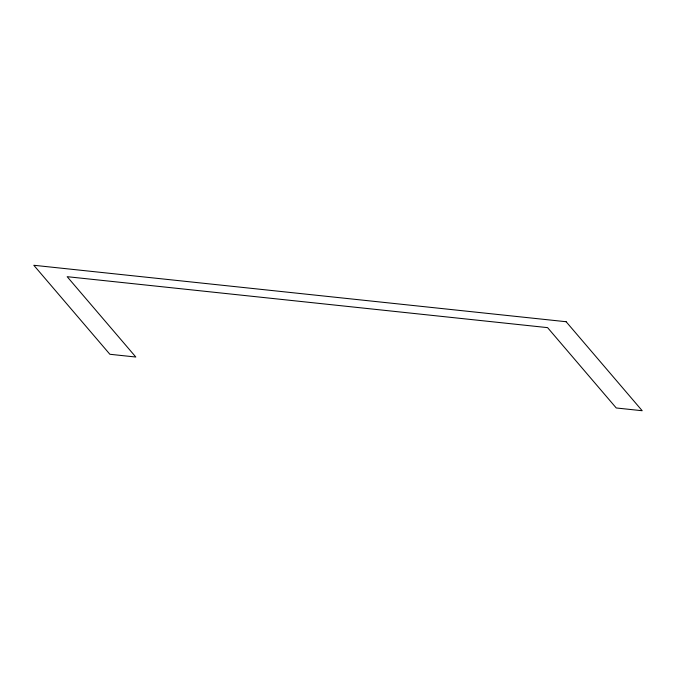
<?xml version="1.0" encoding="UTF-8"?>
<svg xmlns="http://www.w3.org/2000/svg" width="676" height="676" viewBox="0 0 676 676"><rect width="100%" height="100%" fill="white"/><g stroke="black" fill="none" stroke-linecap="round" stroke-linejoin="round"><path stroke-width="1.01" d="M566.125 321.725L33.8 265.271L109.875 354.275L135.825 357.029L67.161 276.687L547.577 327.632L616.25 407.974L642.2 410.729L566.125 321.725"/></g></svg>
